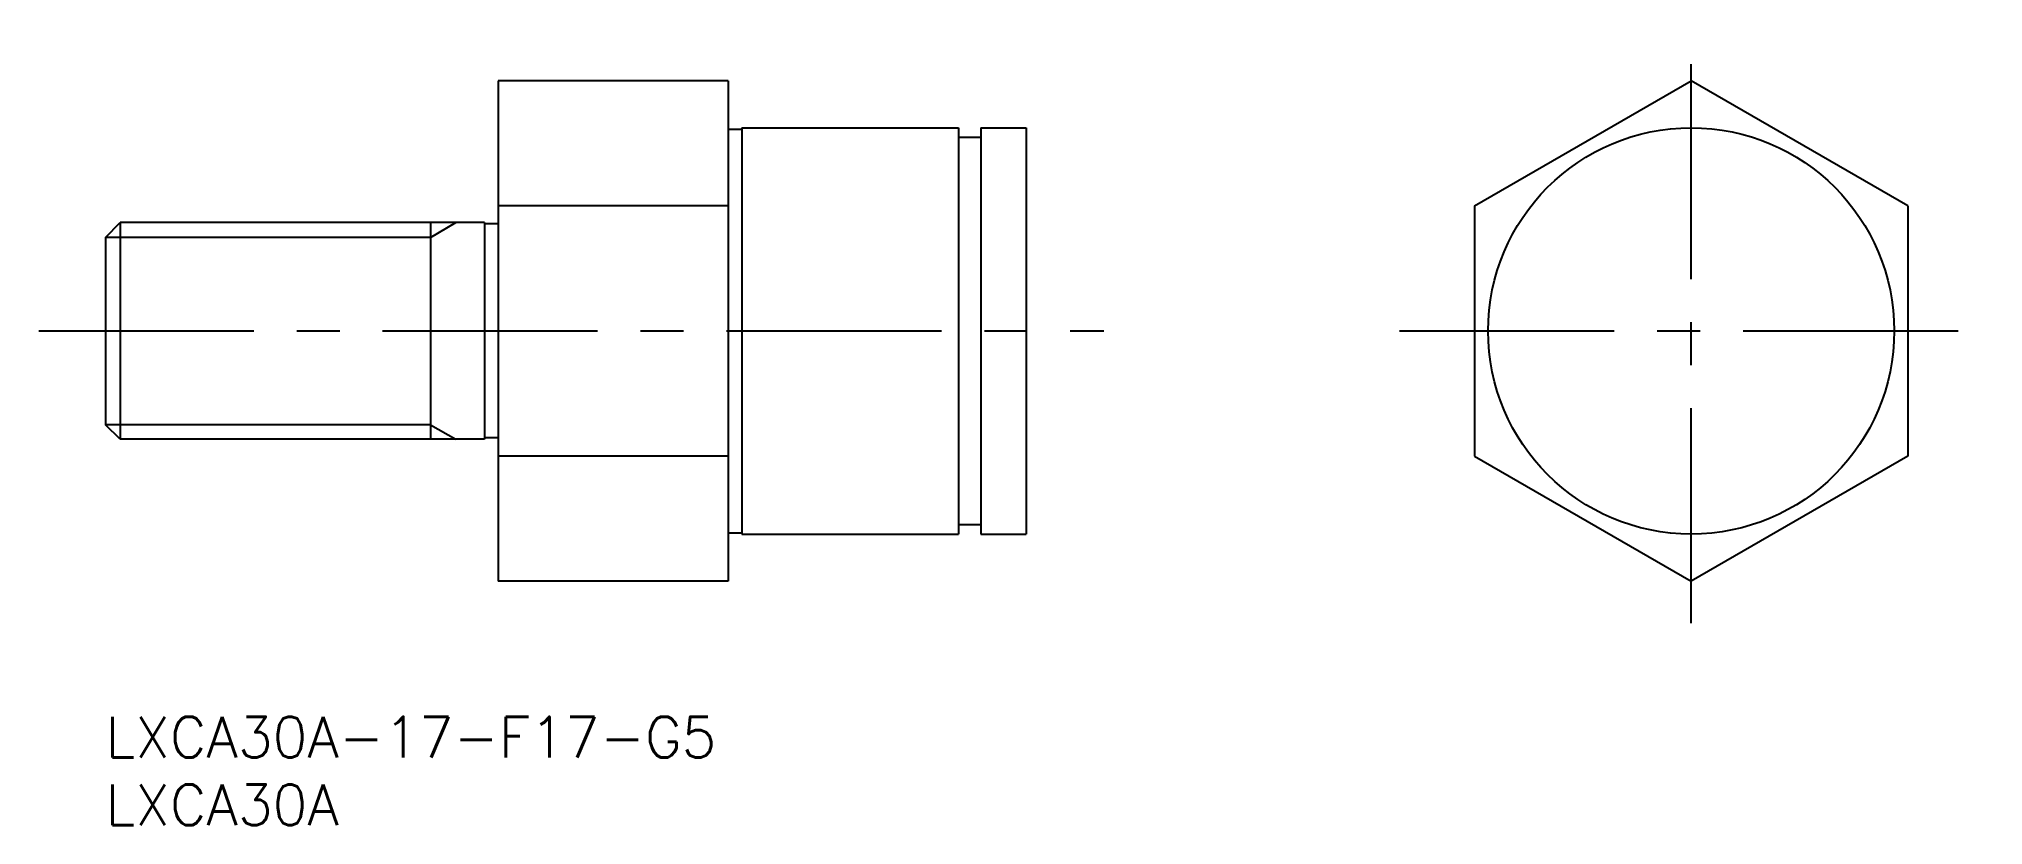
# Model space of a CAD drawing. Extents: x -5 to 139, y -8 to 50.
import ezdxf

# ---------------------------------------------------------------- set-up
doc = ezdxf.new("R2010")
doc.units = 0
doc.header["$LTSCALE"] = 0.5
doc.linetypes.add('CENTER', pattern=[50.8, 31.75, -6.35, 6.35, -6.35])
for name, color, linetype in [('MSM_CENTER', 1, 'CENTER'), ('MSM_CONTINUOUS', 7, 'CONTINUOUS'), ('MSM_NARROW', 5, 'CONTINUOUS'), ('MSM_PART_NUMBER', 7, 'CONTINUOUS')]:
    doc.layers.add(name, color=color, linetype=linetype)
doc.styles.get("Standard").update_dxf_attribs({"font": 'txt.shx', "height": 3, "bigfont": 'bigfont.shx'})

# ---------------------------------------------------------------- blocks, each defined once
blk = doc.blocks.new('*U8')
at = {"layer": 'MSM_PART_NUMBER'}
blk.add_text('LXCA30A-17-F17-G5', height=3, dxfattribs=at).set_placement((0, -3))
blk = doc.blocks.new('*U9')
at = {"layer": 'MSM_PART_NUMBER'}
blk.add_text('LXCA30A', height=3, dxfattribs=at).set_placement((0, -8))

msp = doc.modelspace()

# ---------------------------------------------------------------- linework, layer by layer
at = {"layer": 'MSM_CENTER'}
for p, q in [((117.14, 6.91), (117.14, 50.04)), ((-4.93, 28.48), (73.74, 28.48)), ((95.58, 28.48), (138.71, 28.48))]:
    msp.add_line(p, q, dxfattribs=at)
at = {"layer": 'MSM_CONTINUOUS'}
for p, q in [((29, 46.95), (29, 10)), ((46, 46.95), (29, 46.95)), ((46, 46.95), (46, 10)), ((101.14, 37.71), (117.14, 46.95)), ((133.14, 37.71), (117.14, 46.95)), ((46, 43.38), (47, 43.38)), ((47, 43.48), (63, 43.48)), ((47, 43.48), (47, 13.48)), ((63, 43.48), (63, 13.48)), ((64.65, 43.48), (64.65, 13.48)), ((64.65, 43.48), (68, 43.48)), ((68, 43.48), (68, 13.48)), ((63, 42.78), (64.65, 42.78)), ((46, 37.71), (29, 37.71)), ((101.14, 37.71), (101.14, 19.24)), ((133.14, 37.71), (133.14, 19.24)), ((0, 35.39), (1.08, 36.48)), ((28, 36.48), (1.08, 36.48)), ((1.08, 36.48), (1.08, 20.48)), ((24, 36.48), (24, 20.48)), ((28, 36.48), (28, 20.48)), ((29, 36.38), (28, 36.38)), ((0, 35.39), (0, 21.56)), ((1.08, 20.48), (0, 21.56)), ((28, 20.48), (1.08, 20.48)), ((29, 20.58), (28, 20.58)), ((46, 19.24), (29, 19.24)), ((101.14, 19.24), (117.14, 10)), ((133.14, 19.24), (117.14, 10)), ((46, 13.58), (47, 13.58)), ((47, 13.48), (63, 13.48)), ((63, 14.18), (64.65, 14.18)), ((64.65, 13.48), (68, 13.48)), ((46, 10), (29, 10))]:
    msp.add_line(p, q, dxfattribs=at)
msp.add_circle((117.14, 28.48), 15, dxfattribs=at)
at = {"layer": 'MSM_NARROW'}
for p, q in [((24, 35.39), (25.87, 36.48)), ((24, 35.39), (0, 35.39)), ((24, 21.56), (0, 21.56)), ((24, 21.56), (25.87, 20.48))]:
    msp.add_line(p, q, dxfattribs=at)

# ---------------------------------------------------------------- block references
at = {"layer": 'MSM_CONTINUOUS'}
for name in ['*U8', '*U9']:
    msp.add_blockref(name, (0, 0), dxfattribs=at)

doc.saveas('drawing.dxf')
